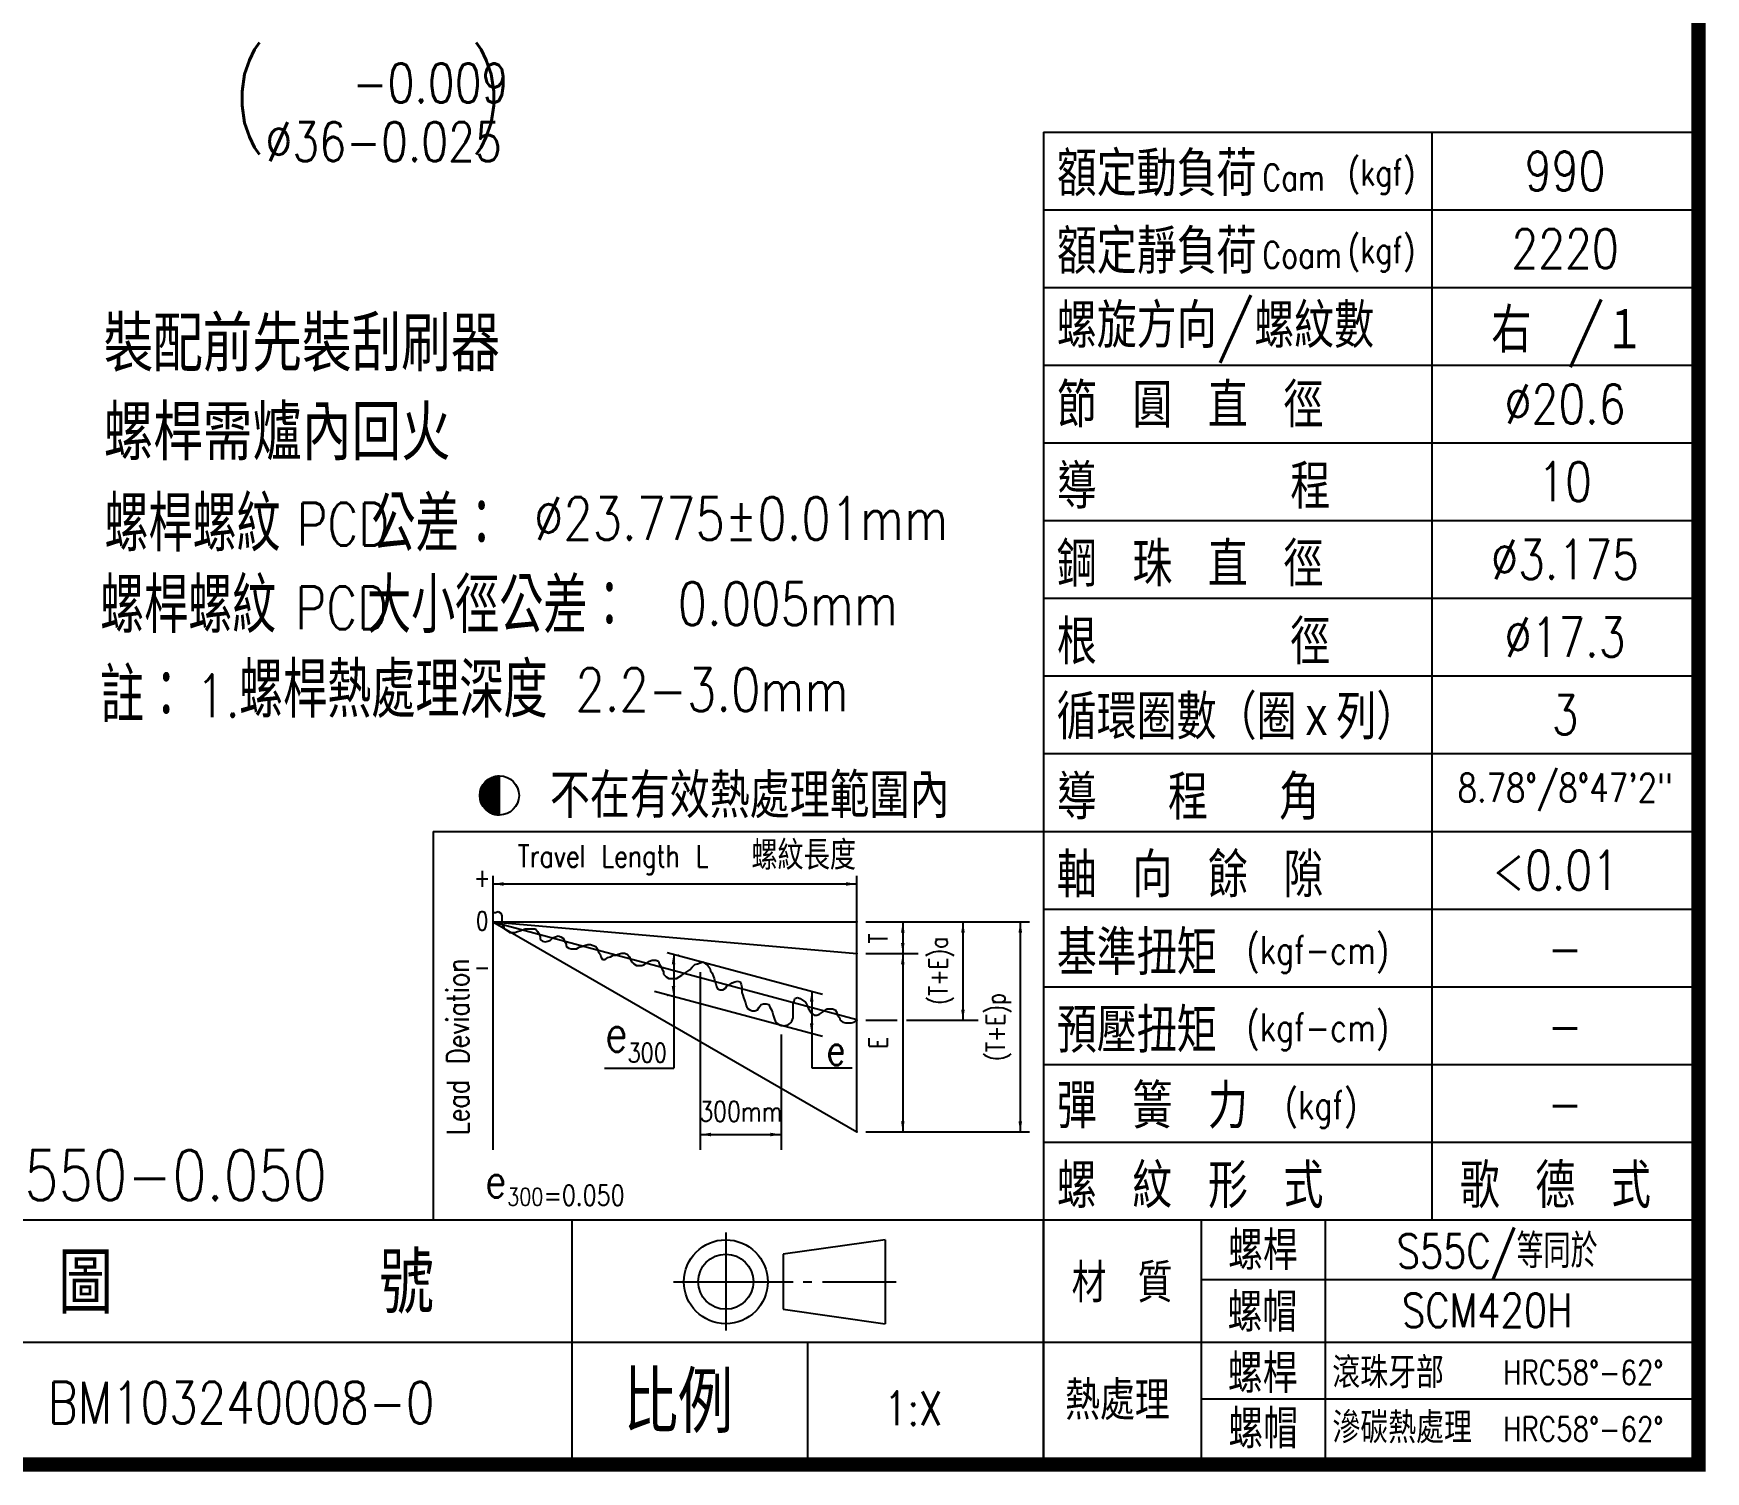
# Model space of a CAD drawing. Header units: millimetres. Extents: x 5710 to 6064, y -305 to -54.
# Drawn here: x 5927.1 to 6063.7, y -305.1 to -187.7 of the extents above; entities that cross this region are included whole.
import ezdxf
from ezdxf.enums import TextEntityAlignment as Align

# ---------------------------------------------------------------- set-up
doc = ezdxf.new("R2010")
doc.units = ezdxf.units.MM
doc.header["$LTSCALE"] = 10
doc.layers.get('0').update_dxf_attribs({"linetype": 'CONTINUOUS'})
doc.layers.add('03', color=3, linetype='CONTINUOUS')
doc.layers.add('AM_0', color=7, linetype='CONTINUOUS', lineweight=50)
doc.layers.add('標籤(紅)', color=2, linetype='CONTINUOUS', lineweight=30, plot=False)
doc.layers.add('標籤(黑)', color=64, linetype='CONTINUOUS', lineweight=30, plot=False)
doc.styles.add('SIMPLEX', font='SIMPLEX.shx', dxfattribs={"width": 0.8, "height": 3.2, "bigfont": 'chineset.shx'})
doc.styles.get("Standard").update_dxf_attribs({"font": 'TXT', "width": 0.8, "bigfont": 'CHINESET'})

# ---------------------------------------------------------------- blocks, each defined once
blk = doc.blocks.new('*X6')
at = {"color": 0}
for p, q in [((509.97, 88.7), (512.19, 88.7)), ((510.05, 88.75), (512.19, 88.75)), ((510.13, 88.8), (512.19, 88.8)), ((510.22, 88.85), (512.19, 88.85)), ((510.31, 88.9), (512.19, 88.9)), ((510.41, 88.95), (512.19, 88.95)), ((510.51, 89), (512.19, 89)), ((510.62, 89.05), (512.19, 89.05)), ((510.75, 89.1), (512.19, 89.1)), ((510.89, 89.15), (512.19, 89.15)), ((511.04, 89.2), (512.19, 89.2)), ((511.22, 89.25), (512.19, 89.25)), ((511.45, 89.3), (512.19, 89.3)), ((511.81, 89.35), (512.19, 89.35)), ((508.19, 85.6), (512.19, 85.6)), ((508.19, 85.55), (512.19, 85.55)), ((508.19, 85.5), (512.19, 85.5)), ((508.19, 85.45), (512.19, 85.45)), ((508.19, 85.4), (512.19, 85.4)), ((508.19, 85.35), (512.19, 85.35)), ((508.19, 85.3), (512.19, 85.3)), ((508.2, 85.7), (512.19, 85.7)), ((508.2, 85.65), (512.19, 85.65)), ((508.21, 85.8), (512.19, 85.8)), ((508.21, 85.75), (512.19, 85.75)), ((508.22, 85.9), (512.19, 85.9)), ((508.22, 85.85), (512.19, 85.85)), ((508.23, 85.95), (512.19, 85.95)), ((508.24, 86), (512.19, 86)), ((508.25, 86.1), (512.19, 86.1)), ((508.25, 86.05), (512.19, 86.05)), ((508.26, 86.15), (512.19, 86.15)), ((508.27, 86.2), (512.19, 86.2)), ((508.29, 86.25), (512.19, 86.25)), ((508.3, 86.3), (512.19, 86.3)), ((508.31, 86.35), (512.19, 86.35)), ((508.32, 86.4), (512.19, 86.4)), ((508.34, 86.45), (512.19, 86.45)), ((508.35, 86.5), (512.19, 86.5)), ((508.37, 86.55), (512.19, 86.55)), ((508.38, 86.6), (512.19, 86.6)), ((508.4, 86.65), (512.19, 86.65)), ((508.42, 86.7), (512.19, 86.7)), ((508.43, 86.75), (512.19, 86.75)), ((508.45, 86.8), (512.19, 86.8)), ((508.47, 86.85), (512.19, 86.85)), ((508.49, 86.9), (512.19, 86.9)), ((508.51, 86.95), (512.19, 86.95)), ((508.54, 87), (512.19, 87)), ((508.56, 87.05), (512.19, 87.05)), ((508.58, 87.1), (512.19, 87.1)), ((508.61, 87.15), (512.19, 87.15)), ((508.63, 87.2), (512.19, 87.2)), ((508.66, 87.25), (512.19, 87.25)), ((508.68, 87.3), (512.19, 87.3)), ((508.71, 87.35), (512.19, 87.35)), ((508.74, 87.4), (512.19, 87.4)), ((508.77, 87.45), (512.19, 87.45)), ((508.8, 87.5), (512.19, 87.5)), ((508.83, 87.55), (512.19, 87.55)), ((508.87, 87.6), (512.19, 87.6)), ((508.9, 87.65), (512.19, 87.65)), ((508.94, 87.7), (512.19, 87.7)), ((508.97, 87.75), (512.19, 87.75)), ((509.01, 87.8), (512.19, 87.8)), ((509.05, 87.85), (512.19, 87.85)), ((509.09, 87.9), (512.19, 87.9)), ((509.13, 87.95), (512.19, 87.95)), ((509.18, 88), (512.19, 88)), ((509.22, 88.05), (512.19, 88.05)), ((509.27, 88.1), (512.19, 88.1)), ((509.31, 88.15), (512.19, 88.15)), ((509.36, 88.2), (512.19, 88.2)), ((509.41, 88.25), (512.19, 88.25)), ((509.47, 88.3), (512.19, 88.3)), ((509.52, 88.35), (512.19, 88.35)), ((509.58, 88.4), (512.19, 88.4)), ((509.64, 88.45), (512.19, 88.45)), ((509.7, 88.5), (512.19, 88.5)), ((509.76, 88.55), (512.19, 88.55)), ((509.83, 88.6), (512.19, 88.6)), ((509.9, 88.65), (512.19, 88.65)), ((508.19, 85.25), (512.19, 85.25)), ((508.19, 85.2), (512.19, 85.2)), ((508.19, 85.15), (512.19, 85.15)), ((508.2, 85.1), (512.19, 85.1)), ((508.2, 85.05), (512.19, 85.05)), ((508.2, 85), (512.19, 85)), ((508.21, 84.95), (512.19, 84.95)), ((508.21, 84.9), (512.19, 84.9)), ((508.22, 84.85), (512.19, 84.85)), ((508.23, 84.8), (512.19, 84.8)), ((508.23, 84.75), (512.19, 84.75)), ((508.24, 84.7), (512.19, 84.7)), ((508.25, 84.65), (512.19, 84.65)), ((508.26, 84.6), (512.19, 84.6)), ((508.27, 84.55), (512.19, 84.55)), ((508.28, 84.5), (512.19, 84.5)), ((508.29, 84.45), (512.19, 84.45)), ((508.31, 84.4), (512.19, 84.4)), ((508.32, 84.35), (512.19, 84.35)), ((508.33, 84.3), (512.19, 84.3)), ((508.35, 84.25), (512.19, 84.25)), ((508.36, 84.2), (512.19, 84.2)), ((508.38, 84.15), (512.19, 84.15)), ((508.39, 84.1), (512.19, 84.1)), ((508.41, 84.05), (512.19, 84.05)), ((508.43, 84), (512.19, 84)), ((508.45, 83.95), (512.19, 83.95)), ((508.47, 83.9), (512.19, 83.9)), ((508.49, 83.85), (512.19, 83.85)), ((508.51, 83.8), (512.19, 83.8)), ((508.53, 83.75), (512.19, 83.75)), ((508.55, 83.7), (512.19, 83.7)), ((508.57, 83.65), (512.19, 83.65)), ((508.6, 83.6), (512.19, 83.6)), ((508.62, 83.55), (512.19, 83.55)), ((508.65, 83.5), (512.19, 83.5)), ((508.68, 83.45), (512.19, 83.45)), ((508.7, 83.4), (512.19, 83.4)), ((508.73, 83.35), (512.19, 83.35)), ((508.76, 83.3), (512.19, 83.3)), ((508.79, 83.25), (512.19, 83.25)), ((508.83, 83.2), (512.19, 83.2)), ((508.86, 83.15), (512.19, 83.15)), ((508.89, 83.1), (512.19, 83.1)), ((508.93, 83.05), (512.19, 83.05)), ((508.96, 83), (512.19, 83)), ((509, 82.95), (512.19, 82.95)), ((509.04, 82.9), (512.19, 82.9)), ((509.08, 82.85), (512.19, 82.85)), ((509.12, 82.8), (512.19, 82.8)), ((509.16, 82.75), (512.19, 82.75)), ((509.21, 82.7), (512.19, 82.7)), ((509.25, 82.65), (512.19, 82.65)), ((509.3, 82.6), (512.19, 82.6)), ((509.35, 82.55), (512.19, 82.55)), ((509.4, 82.5), (512.19, 82.5)), ((509.45, 82.45), (512.19, 82.45)), ((509.5, 82.4), (512.19, 82.4)), ((509.56, 82.35), (512.19, 82.35)), ((509.62, 82.3), (512.19, 82.3)), ((509.68, 82.25), (512.19, 82.25)), ((509.74, 82.2), (512.19, 82.2)), ((509.81, 82.15), (512.19, 82.15)), ((509.88, 82.1), (512.19, 82.1)), ((509.95, 82.05), (512.19, 82.05)), ((510.03, 82), (512.19, 82)), ((510.11, 81.95), (512.19, 81.95)), ((510.19, 81.9), (512.19, 81.9)), ((510.28, 81.85), (512.19, 81.85)), ((510.38, 81.8), (512.19, 81.8)), ((510.48, 81.75), (512.19, 81.75)), ((510.59, 81.7), (512.19, 81.7)), ((510.71, 81.65), (512.19, 81.65)), ((510.84, 81.6), (512.19, 81.6)), ((510.99, 81.55), (512.19, 81.55)), ((511.17, 81.5), (512.19, 81.5)), ((511.38, 81.45), (512.19, 81.45)), ((511.68, 81.4), (512.19, 81.4))]:
    blk.add_line(p, q, dxfattribs=at)

msp = doc.modelspace()

# ---------------------------------------------------------------- linework, layer by layer
at = {"color": 3}
for p, q in [((6009.6485, -195.7352), (6009.6485, -304.04)), ((6009.6485, -195.7352), (6063.1519, -195.7352)), ((6041.3726, -195.7352), (6041.3726, -284.5629)), ((6009.6485, -202.0801), (6063.1519, -202.0801)), ((6009.6485, -208.4249), (6063.1519, -208.4249)), ((6009.6485, -214.7697), (6063.1519, -214.7697)), ((6009.6485, -221.1146), (6063.1519, -221.1146)), ((6009.6485, -227.4594), (6063.1519, -227.4594)), ((6009.6485, -233.8042), (6063.1519, -233.8042)), ((6009.6485, -240.1491), (6063.1519, -240.1491)), ((6009.6485, -246.4939), (6063.1519, -246.4939)), ((5965.2114, -251.5085), (5965.2114, -248.3046)), ((5959.7962, -252.8387), (6063.1519, -252.8387)), ((5959.7962, -252.8387), (5959.7962, -284.5629)), ((5964.6792, -256.4629), (5964.6792, -278.8529)), ((5994.4031, -277.388), (5994.4031, -256.4629)), ((5964.6792, -259.4598), (5964.9035, -259.4598)), ((5964.9035, -259.4598), (5965.1167, -259.3888)), ((5965.1167, -259.3888), (5965.33, -259.5308)), ((6009.6485, -259.1836), (6063.1519, -259.1836)), ((5964.6792, -260.2269), (5994.4031, -260.2269)), ((5964.6792, -260.2269), (5994.4031, -262.8274)), ((5964.6792, -260.2269), (5994.4031, -277.388)), ((5964.6792, -260.2269), (5994.4031, -268.1914)), ((5965.33, -259.5308), (5965.4011, -259.7439)), ((5965.4011, -259.7439), (5965.4011, -260.3832)), ((5965.4011, -260.3832), (5965.5432, -260.5962)), ((5965.5432, -260.5962), (5965.6143, -260.8093)), ((5965.6143, -260.8093), (5966.0408, -261.0934)), ((5966.8938, -260.9514), (5967.1071, -260.8803)), ((5967.1071, -260.8803), (5967.3203, -260.8093)), ((5967.3203, -260.8093), (5968.1733, -260.8093)), ((5968.1733, -260.8093), (5968.3155, -261.0224)), ((5966.0408, -261.0934), (5966.4673, -261.0934)), ((5966.4673, -261.0934), (5966.6806, -261.0224)), ((5966.6806, -261.0224), (5966.8938, -260.9514)), ((5968.3155, -261.0224), (5968.4577, -261.2355)), ((5968.4577, -261.2355), (5968.5287, -261.4486)), ((5968.5287, -261.4486), (5968.5287, -261.6617)), ((5968.5287, -261.6617), (5968.742, -261.8037)), ((5968.742, -261.8037), (5968.9552, -261.8747)), ((5968.9552, -261.8747), (5969.1685, -261.8037)), ((5969.1685, -261.8037), (5969.3817, -261.7327)), ((5969.3817, -261.7327), (5969.595, -261.5196)), ((5969.595, -261.5196), (5969.8082, -261.4486)), ((5969.8082, -261.4486), (5970.0215, -261.3775)), ((5970.0215, -261.3775), (5970.2347, -261.4486)), ((5970.2347, -261.4486), (5970.448, -261.5906)), ((5970.448, -261.5906), (5970.5191, -261.8037)), ((5970.5191, -261.8037), (5970.6612, -262.0168)), ((5970.6612, -262.0168), (5970.6612, -262.2299)), ((5970.6612, -262.2299), (5970.8745, -262.3719)), ((5971.7275, -262.3009), (5971.9407, -262.2299)), ((5971.9407, -262.2299), (5972.154, -262.1588)), ((5972.154, -262.1588), (5972.4383, -262.0878)), ((5972.4383, -262.0878), (5972.6516, -262.0878)), ((5972.6516, -262.0878), (5972.8648, -262.1588)), ((5972.8648, -262.1588), (5973.0781, -262.2299)), ((5973.0781, -262.2299), (5973.2203, -262.443)), ((5970.8745, -262.3719), (5971.0877, -262.443)), ((5971.0877, -262.443), (5971.5142, -262.443)), ((5971.5142, -262.443), (5971.7275, -262.3009)), ((5973.2203, -262.443), (5973.2913, -262.656)), ((5973.2913, -262.656), (5973.4335, -262.8691)), ((5973.4335, -262.8691), (5973.5046, -263.0822)), ((5973.5046, -263.0822), (5973.6468, -263.2953)), ((5973.6468, -263.2953), (5973.86, -263.2953)), ((5973.86, -263.2953), (5974.0733, -263.1532)), ((5974.0733, -263.1532), (5974.2865, -263.0822)), ((5974.2865, -263.0822), (5974.4998, -262.9401)), ((5974.4998, -262.9401), (5974.713, -262.9401)), ((5974.713, -262.9401), (5974.9263, -262.8691)), ((5974.9263, -262.8691), (5975.2106, -262.7981)), ((5975.2106, -262.7981), (5975.4238, -262.7981)), ((5975.4238, -262.7981), (5975.6371, -262.8691)), ((5975.6371, -262.8691), (5975.8503, -263.0822)), ((5975.8503, -263.0822), (5975.9214, -263.2953)), ((5975.9214, -263.2953), (5975.9925, -263.5084)), ((5975.9925, -263.5084), (5976.2058, -263.6504)), ((5977.0588, -263.7215), (5977.4853, -263.4373)), ((5977.4853, -263.4373), (5977.6985, -263.3663)), ((5977.6985, -263.3663), (5977.9828, -263.3663)), ((5977.9828, -263.3663), (5978.1961, -263.4373)), ((5978.1961, -263.4373), (5978.2672, -263.6504)), ((5978.9189, -262.7306), (5991.6073, -266.1305)), ((5981.3949, -263.6504), (5981.6081, -263.5794)), ((5981.6081, -263.5794), (5981.8214, -263.5084)), ((5981.8214, -263.5084), (5982.0346, -263.6504)), ((5976.2058, -263.6504), (5976.419, -263.7925)), ((5976.419, -263.7925), (5976.8455, -263.7925)), ((5976.8455, -263.7925), (5977.0588, -263.7215)), ((5978.2672, -263.6504), (5978.4093, -263.8635)), ((5978.4093, -263.8635), (5978.4804, -264.0766)), ((5978.4804, -264.0766), (5978.6226, -264.2897)), ((5978.6226, -264.2897), (5978.6226, -264.5028)), ((5978.6226, -264.5028), (5978.8358, -264.7158)), ((5978.8358, -264.7158), (5979.0491, -264.8579)), ((5979.0491, -264.8579), (5979.6889, -264.8579)), ((5979.6889, -264.8579), (5979.9021, -264.7158)), ((5979.9021, -264.7158), (5980.1154, -264.5738)), ((5980.1154, -264.5738), (5980.7551, -264.1476)), ((5980.7551, -264.1476), (5980.9684, -263.9345)), ((5980.9684, -263.9345), (5981.1816, -263.7215)), ((5981.1816, -263.7215), (5981.3949, -263.6504)), ((5982.0346, -263.6504), (5982.2479, -263.7925)), ((5982.2479, -263.7925), (5982.39, -264.0056)), ((5982.39, -264.0056), (5982.4611, -264.2186)), ((5982.4611, -264.2186), (5982.6033, -264.4317)), ((5982.6033, -264.4317), (5982.7454, -264.8579)), ((5982.7454, -264.8579), (5982.8165, -265.071)), ((5991.5961, -269.5932), (5977.8742, -265.9164)), ((5982.8165, -265.071), (5982.8876, -265.2841)), ((5982.8876, -265.2841), (5982.9587, -265.4971)), ((5982.9587, -265.4971), (5983.0298, -265.7102)), ((5983.0298, -265.7102), (5983.243, -265.7813)), ((5983.243, -265.7813), (5983.4563, -265.7813)), ((5983.4563, -265.7813), (5983.6695, -265.6392)), ((5983.6695, -265.6392), (5983.8117, -265.4261)), ((5983.8117, -265.4261), (5984.0249, -265.3551)), ((5984.0249, -265.3551), (5984.2382, -265.213)), ((5984.2382, -265.213), (5984.4514, -265.142)), ((5984.4514, -265.142), (5984.6647, -265.071)), ((5984.6647, -265.071), (5984.8779, -265.142)), ((5984.8779, -265.142), (5984.949, -265.3551)), ((5984.949, -265.3551), (5985.0201, -265.5682)), ((5985.0201, -265.5682), (5985.0201, -265.9943)), ((5985.0201, -265.9943), (5985.0912, -266.2074)), ((5985.0912, -266.2074), (5985.1623, -266.4205)), ((6009.6485, -265.5284), (6063.1519, -265.5284)), ((5985.1623, -266.4205), (5985.3044, -266.8467)), ((5985.3044, -266.8467), (5985.3755, -267.0597)), ((5985.3755, -267.0597), (5985.4466, -267.2728)), ((5985.4466, -267.2728), (5985.6599, -267.4149)), ((5985.6599, -267.4149), (5985.8731, -267.4859)), ((5985.8731, -267.4859), (5986.0864, -267.4859)), ((5986.0864, -267.4859), (5986.2996, -267.4149)), ((5986.2996, -267.4149), (5986.4418, -267.2018)), ((5986.4418, -267.2018), (5986.5839, -266.9887)), ((5986.5839, -266.9887), (5986.7972, -266.9177)), ((5986.7972, -266.9177), (5987.0105, -266.9177)), ((5987.0105, -266.9177), (5987.2237, -266.9887)), ((5987.2237, -266.9887), (5987.2948, -267.2018)), ((5987.2948, -267.2018), (5987.437, -267.4149)), ((5987.437, -267.4149), (5987.508, -267.628)), ((5987.508, -267.628), (5987.5791, -267.8411)), ((5989.214, -266.9177), (5989.2851, -266.7046)), ((5989.214, -267.9382), (5989.214, -266.9177)), ((5989.2851, -266.7046), (5989.3562, -266.4915)), ((5989.3562, -266.4915), (5989.5695, -266.4205)), ((5989.5695, -266.4205), (5989.7827, -266.4915)), ((5989.7827, -266.4915), (5990.2092, -266.7756)), ((5990.2092, -266.7756), (5990.3514, -267.0597)), ((5990.3514, -267.0597), (5990.4225, -267.2728)), ((5990.4225, -267.2728), (5990.5646, -267.4859)), ((5990.5646, -267.4859), (5990.7068, -267.699)), ((5990.7068, -267.699), (5990.92, -267.8411)), ((5991.3465, -267.77), (5991.773, -267.4859)), ((5991.773, -267.4859), (5991.9863, -267.3439)), ((5991.9863, -267.3439), (5992.4128, -267.3439)), ((5992.4128, -267.3439), (5992.626, -267.4149)), ((5992.626, -267.4149), (5992.7682, -267.628)), ((5992.7682, -267.628), (5992.8393, -267.8411)), ((5987.5791, -267.8411), (5987.6939, -268.1851)), ((5990.92, -267.8411), (5991.1333, -267.8411)), ((5991.1333, -267.8411), (5991.3465, -267.77)), ((5992.8393, -267.8411), (5992.9815, -268.0541)), ((5992.9815, -268.0541), (5993.0525, -268.2672)), ((5993.0525, -268.2672), (5993.2658, -268.4093)), ((5993.2658, -268.4093), (5993.479, -268.4803)), ((5993.479, -268.4803), (5993.9766, -268.4803)), ((5993.9766, -268.4803), (5994.1899, -268.4093)), ((5994.1899, -268.4093), (5994.4031, -268.2672)), ((5994.4031, -268.2672), (5994.4742, -268.1962)), ((5973.8011, -272.181), (5979.4507, -272.181)), ((5990.737, -272.1542), (5994.0357, -272.1542)), ((6009.6485, -271.8732), (6063.1519, -271.8732)), ((6009.6485, -278.2181), (6063.1519, -278.2181)), ((5844.1175, -284.5629), (6063.1519, -284.5629)), ((5971.1677, -304.5348), (5971.1677, -284.5629)), ((6009.6485, -304.5348), (6009.6485, -284.5629)), ((6009.6485, -284.5629), (6063.1519, -284.5629)), ((6022.525, -284.5629), (6022.525, -304.04)), ((6032.6625, -284.5629), (6032.6625, -304.04)), ((5983.7042, -285.5896), (5983.7042, -293.6121)), ((5996.7294, -286.1942), (5988.3803, -287.3661)), ((5996.7294, -286.1942), (5996.7294, -293.0452)), ((5988.3803, -287.3661), (5988.3803, -291.8733)), ((6022.525, -289.4419), (6063.1519, -289.4419)), ((5979.4244, -289.6197), (5989.2166, -289.6197)), ((5990.0374, -289.6197), (5990.7319, -289.6197)), ((5991.6158, -289.6197), (5997.618, -289.6197)), ((5988.3803, -291.8733), (5996.7294, -293.0452)), ((5918.5315, -294.5488), (6063.1519, -294.5488)), ((5990.3964, -304.5348), (5990.3964, -294.5488)), ((6022.525, -299.174), (6063.1519, -299.174))]:
    msp.add_line(p, q, dxfattribs=at)
at = {"color": 3, "linetype": 'ByBlock'}
for p, q in [((5964.6792, -257.137), (5994.4031, -257.137)), ((5995.1533, -260.2269), (6008.5097, -260.2269)), ((5998.1639, -260.2269), (5998.1639, -262.8274)), ((6003.078, -260.2269), (6003.078, -268.2672)), ((6007.7618, -260.2269), (6007.7618, -277.388)), ((5979.4507, -262.8731), (5979.4507, -272.181)), ((5995.1533, -262.8274), (5999.4141, -262.8274)), ((5998.1639, -262.8274), (5998.1639, -277.388)), ((5981.6081, -264.3295), (5981.6081, -278.8491)), ((5998.1639, -264.5777), (5998.1639, -266.328)), ((5990.737, -265.9118), (5990.737, -272.1542)), ((5995.1533, -268.2672), (5997.7019, -268.2672)), ((5998.4584, -268.2672), (6004.3282, -268.2672)), ((5988.232, -269.4419), (5988.232, -278.8491)), ((5981.6081, -277.5989), (5988.232, -277.5989)), ((5995.1533, -277.388), (6008.5097, -277.388))]:
    msp.add_line(p, q, dxfattribs=at)
at = {"const_width": 1.1726}
msp.add_lwpolyline([(5710.4627, -304.5348), (6063.1519, -304.5348), (6063.1519, -54.6756), (5710.4627, -54.6756)], close=True, dxfattribs=at)
at = {"color": 3}
for centre, radius in [((5965.2114, -249.9065), 1.602), ((5983.7042, -289.6197), 3.4255), ((5983.7042, -289.6197), 2.2536)]:
    msp.add_circle(centre, radius, dxfattribs=at)
msp.add_arc((5988.4339, -267.9382), 0.7801, 198.448471, 0, dxfattribs=at)
at = {"color": 3, "linetype": 'ByBlock'}
for p in [(5994.4031, -260.2269), (5994.4031, -260.2269), (5994.4031, -260.2269), (5979.831, -262.9751), (5981.6081, -263.5794), (5994.4031, -262.8274), (5994.4031, -262.8274), (5998.1639, -262.8274), (5998.1639, -262.8274), (5978.9646, -266.2085), (5979.4507, -266.2085), (5988.232, -268.6917), (5994.4031, -268.2672), (6003.078, -268.2672), (5988.232, -277.5989), (5994.4031, -277.388), (5994.4031, -277.388), (5998.1639, -277.388), (6007.7618, -277.388)]:
    msp.add_point(p, dxfattribs=at)
for points in [[(5965.5543, -256.9912), (5965.5543, -257.2829), (5964.6792, -257.137)], [(5993.528, -256.9912), (5993.528, -257.2829), (5994.4031, -257.137)], [(5998.3098, -261.102), (5998.0181, -261.102), (5998.1639, -260.2269)], [(6002.9322, -261.102), (6003.2239, -261.102), (6003.078, -260.2269)], [(6007.6159, -261.102), (6007.9076, -261.102), (6007.7618, -260.2269)], [(5998.0181, -261.9523), (5998.3098, -261.9523), (5998.1639, -262.8274)], [(5979.5842, -263.7084), (5979.2925, -263.7084), (5979.4383, -262.8333)], [(5998.0181, -263.7026), (5998.3098, -263.7026), (5998.1639, -262.8274)], [(5979.5796, -265.472), (5979.2879, -265.472), (5979.4337, -266.3472)], [(5990.8705, -266.7471), (5990.5788, -266.7471), (5990.7247, -265.8719)], [(6002.9322, -267.3921), (6003.2239, -267.3921), (6003.078, -268.2672)], [(5990.8659, -268.5107), (5990.5742, -268.5107), (5990.7201, -269.3858)], [(5998.0181, -276.5129), (5998.3098, -276.5129), (5998.1639, -277.388)], [(6007.6159, -276.5129), (6007.9076, -276.5129), (6007.7618, -277.388)], [(5982.4832, -277.453), (5982.4832, -277.7447), (5981.6081, -277.5989)], [(5987.3569, -277.453), (5987.3569, -277.7447), (5988.232, -277.5989)]]:
    msp.add_solid(points, dxfattribs=at)

# ---------------------------------------------------------------- block references
at = {"color": 3, "xscale": 0.4004965825649265, "yscale": 0.4004965825649229, "zscale": 0.4004965825649234}
msp.add_blockref('*X6', (5760.0824, -284.096), dxfattribs=at)

# ---------------------------------------------------------------- texts
at = {"color": 3, "width": 0.9}
for s, height, p in [('額定動負荷', 3.62562, (6010.7468, -200.9564)), ('額定靜負荷', 3.62562, (6010.7468, -207.3012)), ('螺旋方向/螺紋數', 3.62562, (6010.7468, -213.3647)), ('節 圓 直 徑', 3.62562, (6010.7468, -219.8592)), ('導     程', 3.62562, (6010.7468, -226.5018)), ('鋼 珠 直 徑', 3.62562, (6010.7468, -232.8467)), ('根     徑', 3.62562, (6010.7468, -239.1915)), ('循環圈數（圈ｘ列）', 3.62562, (6010.7468, -245.324)), ('不在有效熱處理範圍內', 3.62562, (5969.342, -251.7489)), ('導  程  角', 3.62562, (6010.7468, -251.8812)), ('螺紋長度', 2.37266, (5985.8002, -255.9779)), ('軸 向 餘 隙', 3.62562, (6010.7468, -258.2211)), ('基準扭矩 ', 3.62562, (6010.7468, -264.5659)), ('預壓扭矩 ', 3.62562, (6010.7468, -270.9108)), ('彈 簧 力', 3.62562, (6010.7468, -277.1032)), ('螺 紋 形 式', 3.62562, (6010.7468, -283.6053)), ('歌 德 式', 3.62562, (6043.6652, -283.6053)), ('螺桿', 3.16354, (6024.7382, -288.6574)), ('圖     號', 4.98523, (5929.1613, -292.2262)), ('材 質', 3.16354, (6011.9537, -291.3044)), ('螺帽', 3.16354, (6024.6922, -293.6982)), ('螺桿', 3.16354, (6024.7152, -298.7026)), ('滾珠牙部', 2.53083, (6033.2512, -298.3137)), ('比例', 4.98523, (5975.3241, -301.9634)), ('熱處理', 3.16354, (6011.4239, -300.9018)), ('螺帽', 3.16354, (6024.7613, -303.2272)), ('滲碳熱處理', 2.53083, (6033.2606, -302.812))]:
    msp.add_text(s, height=height, dxfattribs=at).set_placement(p)
at = {"color": 3, "linetype": 'ByBlock', "width": 0.8}
for s, height, p in [('Travel Length L', 1.800284, (5974.4994, -254.8657)), ('300mm', 1.65026, (5984.9347, -275.7144))]:
    msp.add_text(s, height=height, dxfattribs=at).set_placement(p, align=Align.MIDDLE_CENTER)
for s, p in [('+', (5963.8039, -256.6123)), ('0', (5963.8039, -260.1538)), ('-', (5963.8039, -263.892))]:
    msp.add_text(s, height=1.5002, dxfattribs=at).set_placement(p, align=Align.MIDDLE)
for s, height, p in [('T', 1.5002, (5996.1636, -261.5972)), ('(T+E)a', 1.50024, (6001.0777, -264.2205)), ('(T+E)p', 1.50024, (6005.7615, -268.8075)), ('E', 1.5002, (5996.1636, -270.1077))]:
    msp.add_text(s, height=height, rotation=90, dxfattribs=at).set_placement(p, align=Align.MIDDLE_CENTER)
at = {"color": 3, "style": 'SIMPLEX', "width": 0.8}
for s, height, p in [('(kgf-cm)', 2.26601, (6026.2334, -263.6621)), ('(kgf-cm)', 2.26601, (6026.2334, -269.9857)), ('(kgf)', 2.26601, (6029.3729, -276.3306)), ('S55C/等同於', 2.76472, (6038.5193, -288.4951)), ('SCM420H', 2.76472, (6038.9431, -293.3436)), ('HRC58%%d-62%%d', 1.966025, (6047.2149, -298.0176)), ('1:X', 2.76472, (5996.6451, -301.3456)), ('HRC58%%d-62%%d', 1.966025, (6047.2149, -302.6276))]:
    msp.add_text(s, height=height, dxfattribs=at).set_placement(p)
at = {"color": 3, "linetype": 'ByBlock', "width": 0.8}
msp.add_text('Lead Deviation', height=1.800284, rotation=90, dxfattribs=at).set_placement((5961.7707, -270.4269), align=Align.MIDDLE)
at = {"color": 3, "width": 0.8}
for s, height, p in [('e', 3.0005, (5975.689, -269.3326)), ('300', 1.56025, (5978.891, -270.9173)), ('e', 2.5004, (5993.4725, -270.6853)), ('e', 2.7629, (5965.7656, -281.3675)), ('300', 1.43673, (5968.8054, -282.6876)), ('=0.050', 1.65776, (5975.4326, -282.5566))]:
    msp.add_text(s, height=height, dxfattribs=at).set_placement(p, align=Align.MIDDLE_RIGHT)
at = {"color": 3, "style": 'SIMPLEX', "width": 0.8}
for s, height, p in [('=1R20-10T3-1FSDM-1400-1550-0.050', 4.1, (5857.5139, -280.9206)), ('BM103240008-0', 3.399018, (5928.3278, -299.4876))]:
    msp.add_text(s, height=height, dxfattribs=at).set_placement(p, align=Align.MIDDLE_LEFT)
at = {"attachment_point": 1, "style": 'SIMPLEX'}
for s, insert, char_height, width in [('{\\C3;(     )}', (5943.3645, -189.5622), 6, 41.54485), ('{\\C3;-0.009}', (5953.2198, -190.1257), 3.2, 3.433539), ('{\\C3;%%C36-0.025}', (5946.1034, -194.9133), 3.2, 3.433539)]:
    msp.add_mtext(s, dxfattribs=dict(at, insert=insert, char_height=char_height, width=width))
at = {"color": 3, "insert": (6051.5118, -256.0111), "char_height": 3.2, "width": 21.779255, "attachment_point": 5, "style": 'SIMPLEX'}
msp.add_mtext('<0.01', dxfattribs=at)
at = {"layer": '03', "width": 0.9}
msp.add_text('右 /１', height=3.62562, dxfattribs=at).set_placement((6046.241, -213.7335))
at = {"layer": '03', "width": 21.779255, "attachment_point": 5, "style": 'SIMPLEX'}
for s, insert, char_height in [('990', (6052.2623, -198.9076), 3.2), ('2220', (6052.2623, -205.2525), 3.2), ('%%c20.6', (6052.2623, -217.9421), 3.2), ('10', (6052.2623, -224.287), 3.2), ('%%c3.175', (6052.2623, -230.6318), 3.2), ('%%c17.3', (6052.2623, -236.9766), 3.2), ('3', (6052.2623, -243.3215), 3.2), ('8.78%%d/8%%d47\'2"', (6052.2623, -249.6663), 2.307604), ('-', (6052.2623, -262.356), 3.2), ('-', (6052.2623, -268.7008), 3.2), ('-', (6052.2623, -275.0456), 3.2)]:
    msp.add_mtext(s, dxfattribs=dict(at, insert=insert, char_height=char_height))
at = {"layer": 'AM_0', "style": 'SIMPLEX', "width": 0.8}
for s, p in [(' (kgf)', (6033.3418, -200.1095)), ('Cam ', (6027.5376, -200.4981)), ('Coam ', (6027.5376, -206.8307)), (' (kgf)', (6033.3418, -206.4421))]:
    msp.add_text(s, height=2.123, dxfattribs=at).set_placement(p)
at = {"layer": '標籤(紅)', "color": 2, "style": 'SIMPLEX'}
for s, height, width, p in [('裝配前先裝刮刷器', 4.5, 0.9, (5932.8885, -215.2856)), ('螺桿需爐內回火', 4.5, 0.9, (5932.8885, -222.5368)), ('PCD', 3.5, 0.8, (5948.6464, -229.5071)), ('%%C23.775%%P0.01mm', 3.5, 0.8, (5968.0358, -229.0355)), ('PCD', 3.5, 0.8, (5948.5527, -236.3345)), ('0.005mm', 3.5, 0.8, (5979.776, -235.9973))]:
    msp.add_text(s, height=height, dxfattribs=dict(at, width=width)).set_placement(p)
at = {"layer": '標籤(紅)', "color": 2, "char_height": 4.5, "width": 246.514901, "attachment_point": 1, "style": 'SIMPLEX'}
for s, insert in [('螺桿螺紋   公差：', (5932.951, -225.4752)), ('螺桿螺紋   大小徑公差：', (5932.5952, -232.1432))]:
    msp.add_mtext(s, dxfattribs=dict(at, insert=insert))
at = {"layer": '標籤(黑)', "color": 64, "width": 0.8}
for s, p in [('註：', (5932.5972, -243.9906)), ('螺桿熱處理深度', (5943.948, -243.5511))]:
    msp.add_text(s, height=4.5, dxfattribs=at).set_placement(p)
at = {"layer": '標籤(黑)', "color": 64, "style": 'SIMPLEX', "width": 0.8}
for s, p in [('1.', (5940.4238, -243.5065)), ('2.2-3.0mm', (5971.4139, -243.0161))]:
    msp.add_text(s, height=3.5, dxfattribs=at).set_placement(p)

doc.saveas('drawing.dxf')
